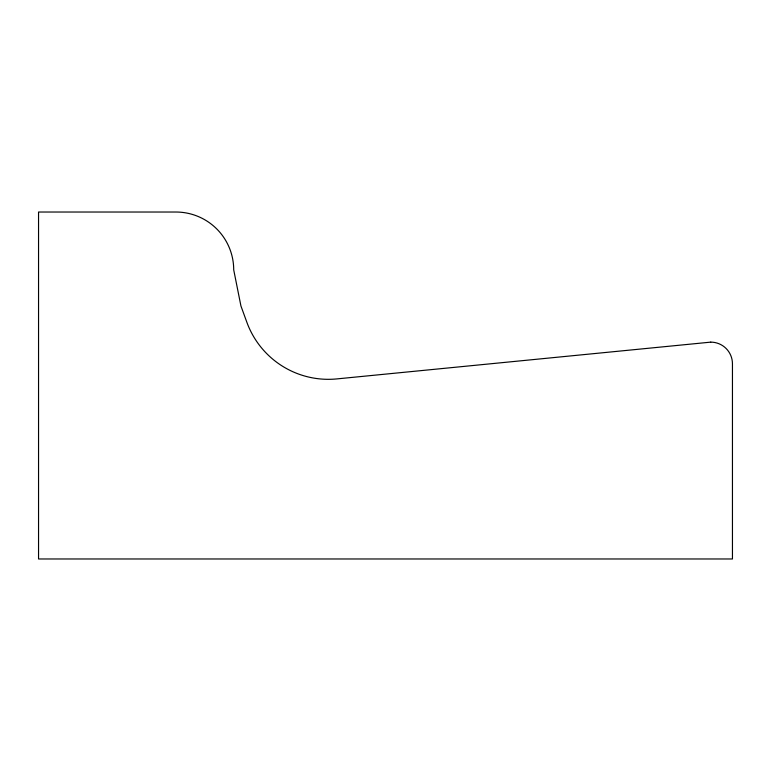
<?xml version="1.0" encoding="UTF-8"?>
<svg xmlns="http://www.w3.org/2000/svg" width="771" height="771" viewBox="0 0 771 771"><rect width="100%" height="100%" fill="white"/><g stroke="black" fill="none" stroke-linecap="round" stroke-linejoin="round"><path stroke-width="1.16" d="M710.766 342.131L336.85 378.908A86.737 86.737 0 0 1 246.845 322.23L240.938 305.991L233.709 269.85A57.825 57.825 0 0 0 175.884 212.025L38.55 212.025L38.55 558.975L732.45 558.975L732.45 363.816A21.684 21.684 0 0 0 710.766 342.131"/></g></svg>
